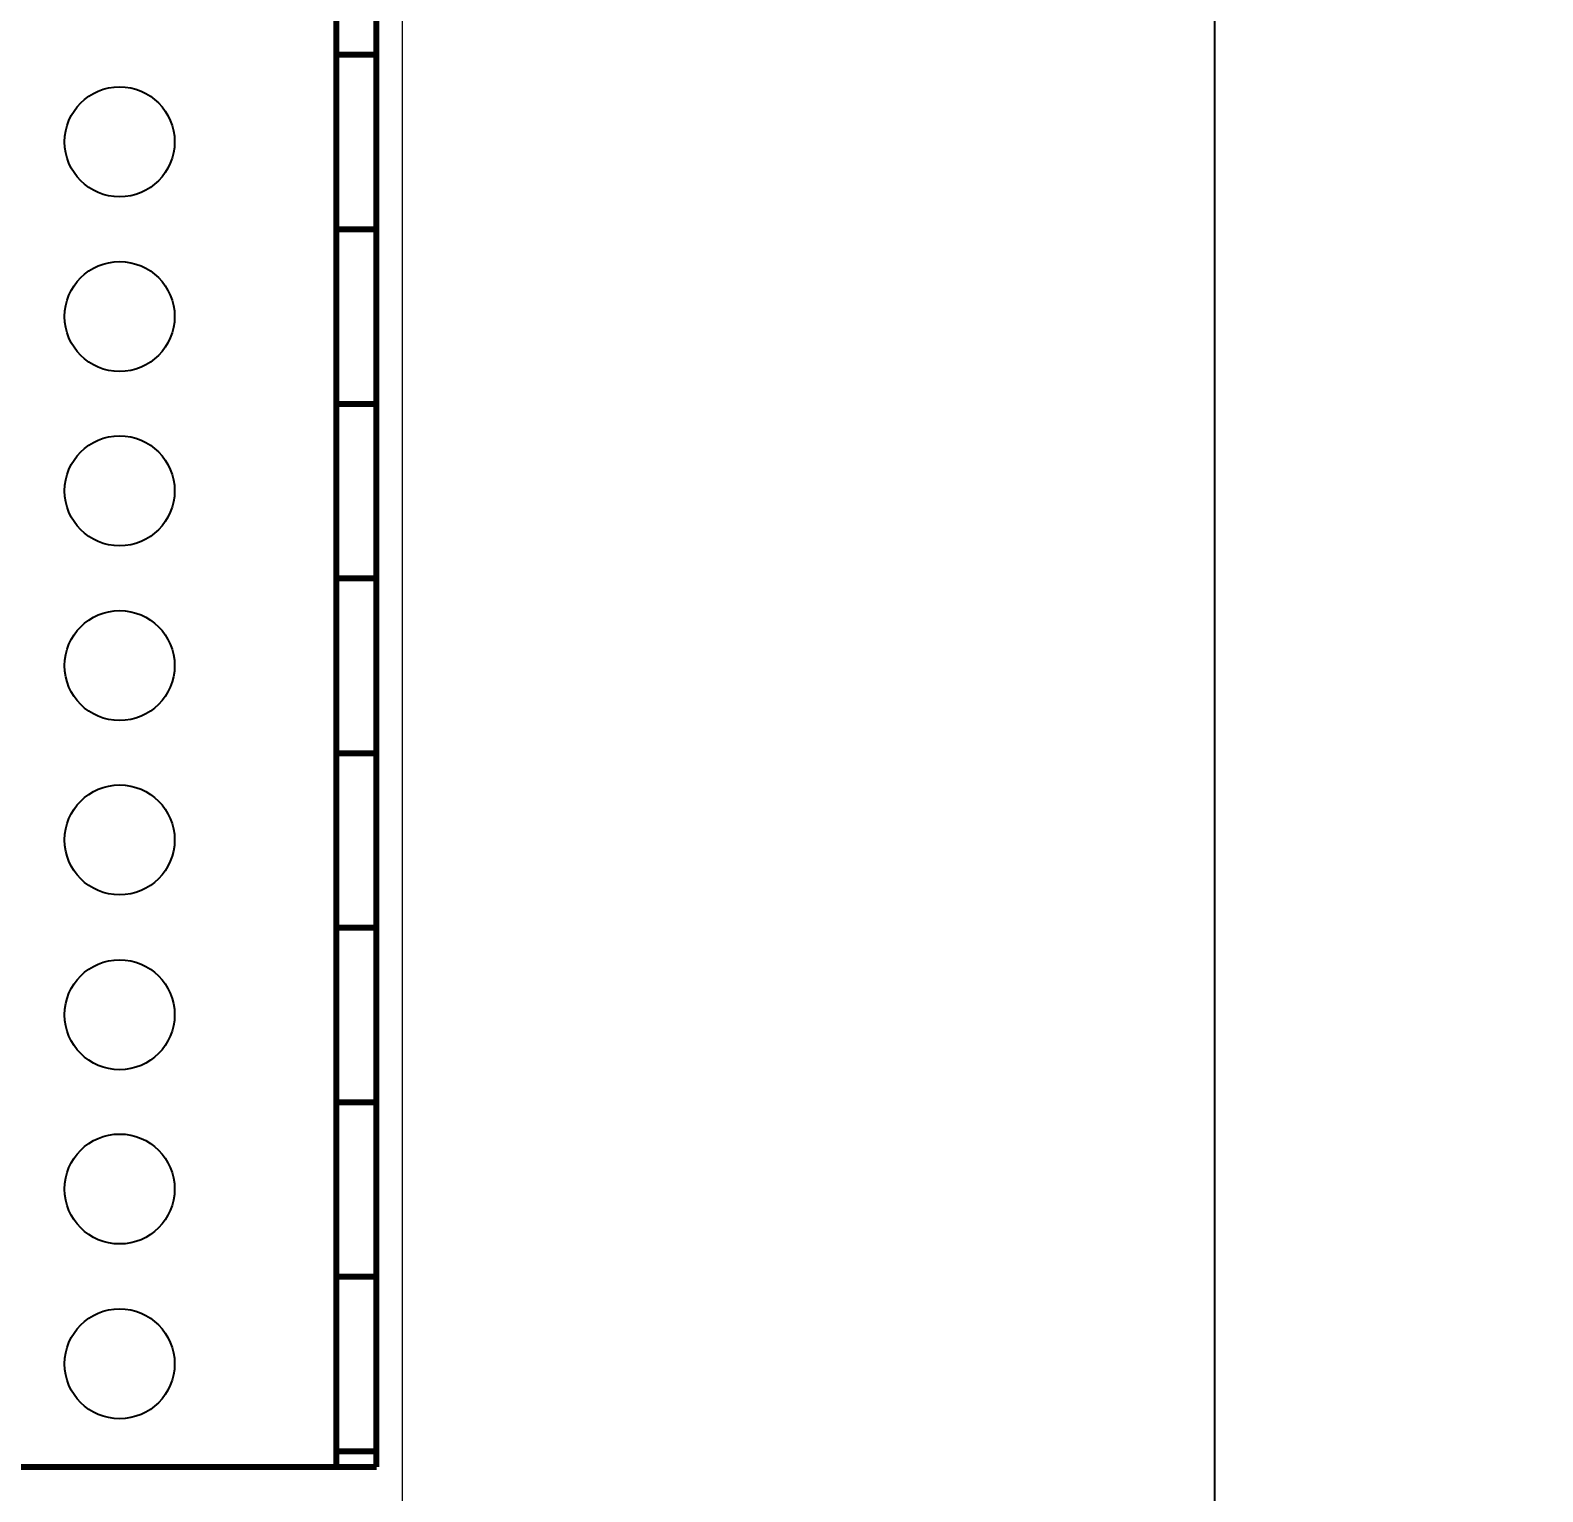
# Model space of a CAD drawing. Header units: millimetres. Extents: x -109 to -14.2, y -107.5 to -24.7.
# Drawn here: x -36.22 to -14.22, y -92.35 to -71.09 of the extents above; entities that cross this region are included whole.
import ezdxf

# ---------------------------------------------------------------- set-up
doc = ezdxf.new("R2010")
doc.units = ezdxf.units.MM
doc.header["$MEASUREMENT"] = 0
doc.layers.add('layer 1', color=7, linetype='Continuous')
doc.styles.get("Standard").update_dxf_attribs({"font": 'Deng.ttf'})
doc.dimstyles.get("Standard").update_dxf_attribs({"dimscale": 20, "dimtxt": 0.18, "dimasz": 0.18, "dimexe": 0.18, "dimexo": 0.0625, "dimgap": 0.09, "dimtad": 0, "dimtih": 1, "dimtoh": 1, "dimdec": 1, "dimzin": 0, "dimdsep": 46, "dimtxsty": 'Standard', "dimcen": 0.09, "dimadec": 0, "dimazin": 0, "dimtfac": 1, "dimtdec": 1, "dimtofl": 0, "dimtmove": 0, "dimatfit": 3, "dimfxl": 1, "dimtolj": 1, "dimtzin": 0, "dimarcsym": 0})

# ---------------------------------------------------------------- blocks, each defined once
blk = doc.blocks.new('*D3')
at = {"color": 0, "lineweight": -2, "transparency": 16777216}
for p, q in [((-32.065, -34.617), (-15.389, -34.617)), ((-18.989, -38.217), (-18.989, -62.346)), ((-18.989, -94.003), (-18.989, -69.874)), ((-32.065, -97.603), (-15.389, -97.603))]:
    blk.add_line(p, q, dxfattribs=at)
at = {"color": 0, "transparency": 16777216}
for points in [[(-19.589, -38.217), (-18.389, -38.217), (-18.989, -34.617)], [(-19.589, -94.003), (-18.389, -94.003), (-18.989, -97.603)]]:
    blk.add_solid(points, dxfattribs=at)
at = {"layer": 'Defpoints', "color": 0, "transparency": 16777216}
for p in [(-33.315, -34.617), (-33.315, -97.603), (-18.989, -97.603)]:
    blk.add_point(p, dxfattribs=at)
at = {"color": 0, "transparency": 16777216, "insert": (-18.989, -66.11), "char_height": 3.6, "attachment_point": 5}
blk.add_mtext('\\A1;63.0', dxfattribs=at)

msp = doc.modelspace()

# ---------------------------------------------------------------- linework, layer by layer
at = {"layer": 'layer 1', "color": 0}
for centre in [(-34.921, -72.712), (-34.921, -75.254), (-34.921, -77.79), (-34.921, -80.333), (-34.921, -82.869), (-34.921, -85.412), (-34.921, -87.948), (-34.921, -90.491)]:
    msp.add_ellipse(centre, major_axis=(0, 0.8), ratio=1, dxfattribs=at)
at = {"layer": 'layer 1', "color": 0, "lineweight": 18}
msp.add_open_spline([(-30.804, -95.112), (-30.804, -95.112), (-30.804, -37.108), (-30.804, -37.108)], degree=3, dxfattribs=at)
at = {"layer": 'layer 1', "color": 0, "lineweight": 80}
for points in [[(-31.766, -91.988), (-31.766, -91.988), (-31.766, -66.136), (-31.766, -66.136)], [(-31.185, -91.988), (-31.185, -91.988), (-31.185, -66.136), (-31.185, -66.136)], [(-31.766, -71.44), (-31.766, -71.44), (-31.185, -71.44), (-31.185, -71.44)], [(-31.766, -73.983), (-31.766, -73.983), (-31.185, -73.983), (-31.185, -73.983)], [(-31.766, -76.526), (-31.766, -76.526), (-31.185, -76.526), (-31.185, -76.526)], [(-31.766, -79.062), (-31.766, -79.062), (-31.185, -79.062), (-31.185, -79.062)], [(-31.766, -81.605), (-31.766, -81.605), (-31.185, -81.605), (-31.185, -81.605)], [(-31.766, -84.141), (-31.766, -84.141), (-31.185, -84.141), (-31.185, -84.141)], [(-31.766, -86.683), (-31.766, -86.683), (-31.185, -86.683), (-31.185, -86.683)], [(-31.766, -89.22), (-31.766, -89.22), (-31.185, -89.22), (-31.185, -89.22)], [(-31.766, -91.762), (-31.766, -91.762), (-31.185, -91.762), (-31.185, -91.762)], [(-37.916, -91.988), (-37.916, -91.988), (-31.185, -91.988), (-31.185, -91.988)]]:
    msp.add_open_spline(points, degree=3, dxfattribs=at)

# ---------------------------------------------------------------- dimensions: what is measured, and where the dimension line sits
dim = msp.add_linear_dim(base=(-18.989, -97.603), p1=(-33.315, -34.617), p2=(-33.315, -97.603), angle=90, dimstyle='Standard')
dim.commit()
dim.dimension.update_dxf_attribs({"geometry": '*D3', "text_midpoint": (-18.989, -66.11)})

doc.saveas('drawing.dxf')
